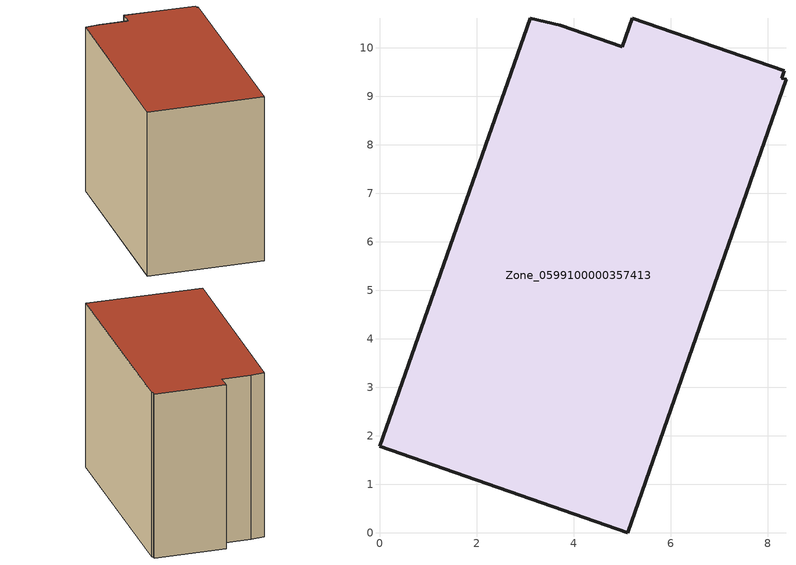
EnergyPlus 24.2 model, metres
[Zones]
Zone_0599100000357413
 floor ground (C_G): 8.34,9.52 8.29,9.37 8.38,9.35 5.12,0 0,1.78 3.1,10.61 3.73,10.46 5.01,10.02 5.21,10.61 z0
 wall outside (C_F): 8.34,9.52 5.21,10.61 5.01,10.02 3.73,10.46 3.1,10.61 0,1.78 5.12,0 8.38,9.35 8.29,9.37 8.34,9.52 z0:8
 roof outside (C_R): 8.29,9.37 8.34,9.52 5.21,10.61 5.01,10.02 3.73,10.46 3.1,10.61 0,1.78 5.12,0 8.38,9.35 z8
[BUILDING]
Pand.0599100000357413: North Axis=0; Terrain=City; Loads Convergence Tolerance Value=0.04; Temperature Convergence Tolerance Value=0.4; Solar Distribution=FullExterior; Maximum Number of Warmup Days=25; Minimum Number of Warmup Days=1
[Site:Location]
Rotterdam.The.Hague.AP_ZH_NLD Design_Conditions: Latitude=51.96; Longitude=4.45; Time Zone=1; Elevation=-4.5
[SITE:GROUNDTEMPERATURE:BUILDINGSURFACE]
18, 18, 18, 18, 18, 18, 18, 18, 18, 18, 18, 18
[MATERIAL] Thermal Absorptance=0.9; Solar Absorptance=0.7; Visible Absorptance=0.7
Name | Roughness | Thickness | Conductivity | Density | Specific Heat
G.TI.1992-2005 | MediumSmooth | 0.15 | 0.06 | 540 | 1210
F.TI.1992-2005 | Rough | 0.3 | 0.12 | 1920 | 840
R.TI.1992-2005 | MediumRough | 0.2 | 0.08 | 1500 | 1000
[CONSTRUCTION]
C_G: G.TI.1992-2005
C_F: F.TI.1992-2005
C_R: R.TI.1992-2005
[ZONE]
Zone_0599100000357413: Type=1; Multiplier=1; Ceiling Height=Autocalculate; Volume=Autocalculate; Floor Area=autocalculate; Part of Total Floor Area=Yes
[ZONEINFILTRATION:DESIGNFLOWRATE]
Infil_Zone_0599100000357413: Zone or ZoneList or Space or SpaceList=Zone_0599100000357413; Schedule=AlwaysOn; Design Flow Rate Calculation Method=Flow/Area; Flow Rate per Floor Area=0.0015; Constant Term Coefficient=1; Temperature Term Coefficient=0; Velocity Term Coefficient=0; Velocity Squared Term Coefficient=0
[HVACTEMPLATE:ZONE:IDEALLOADSAIRSYSTEM]
Zone_0599100000357413: Maximum Heating Supply Air Temperature=50; Minimum Cooling Supply Air Temperature=13; Maximum Heating Supply Air Humidity Ratio=0.0156; Minimum Cooling Supply Air Humidity Ratio=0.0077; Heating Limit=NoLimit; Cooling Limit=NoLimit; Dehumidification Control Type=ConstantSensibleHeatRatio; Cooling Sensible Heat Ratio=0.7; Dehumidification Setpoint=60; Humidification Control Type=None; Humidification Setpoint=30; Outdoor Air Method=None; Outdoor Air Flow Rate per Person=0.00944; Outdoor Air Flow Rate per Zone Floor Area=0; Outdoor Air Flow Rate per Zone=0; Demand Controlled Ventilation Type=None; Outdoor Air Economizer Type=NoEconomizer; Heat Recovery Type=None; Sensible Heat Recovery Effectiveness=0.7; Latent Heat Recovery Effectiveness=0.65
[ZONECONTROL:THERMOSTAT]
ThermostatControl_Zone_0599100000357413: Zone or ZoneList=Zone_0599100000357413; Control Type Schedule=DualSetpointControlType; Control 1=Thermostat_Zone_0599100000357413; Temperature Difference Between Cutout And Setpoint=0
[THERMOSTATSETPOINT:DUALSETPOINT]
Thermostat_Zone_0599100000357413: Heating Setpoint Temperature Schedule=HeatingSetpoint_Zone_0599100000357413; Cooling Setpoint Temperature Schedule=CoolingSetpoint_Zone_0599100000357413
[SCHEDULE:COMPACT]
HeatingSetpoint_Zone_0599100000357413: Through: 12/31, For: AllDays, Until: 24:00, 21
CoolingSetpoint_Zone_0599100000357413: Through: 12/31, For: AllDays, Until: 24:00, 24
DualSetpointControlType: Through: 12/31, For: AllDays, Until: 24:00, 4
AlwaysOn: Through: 12/31, For: AllDays, Until: 24:00, 1
